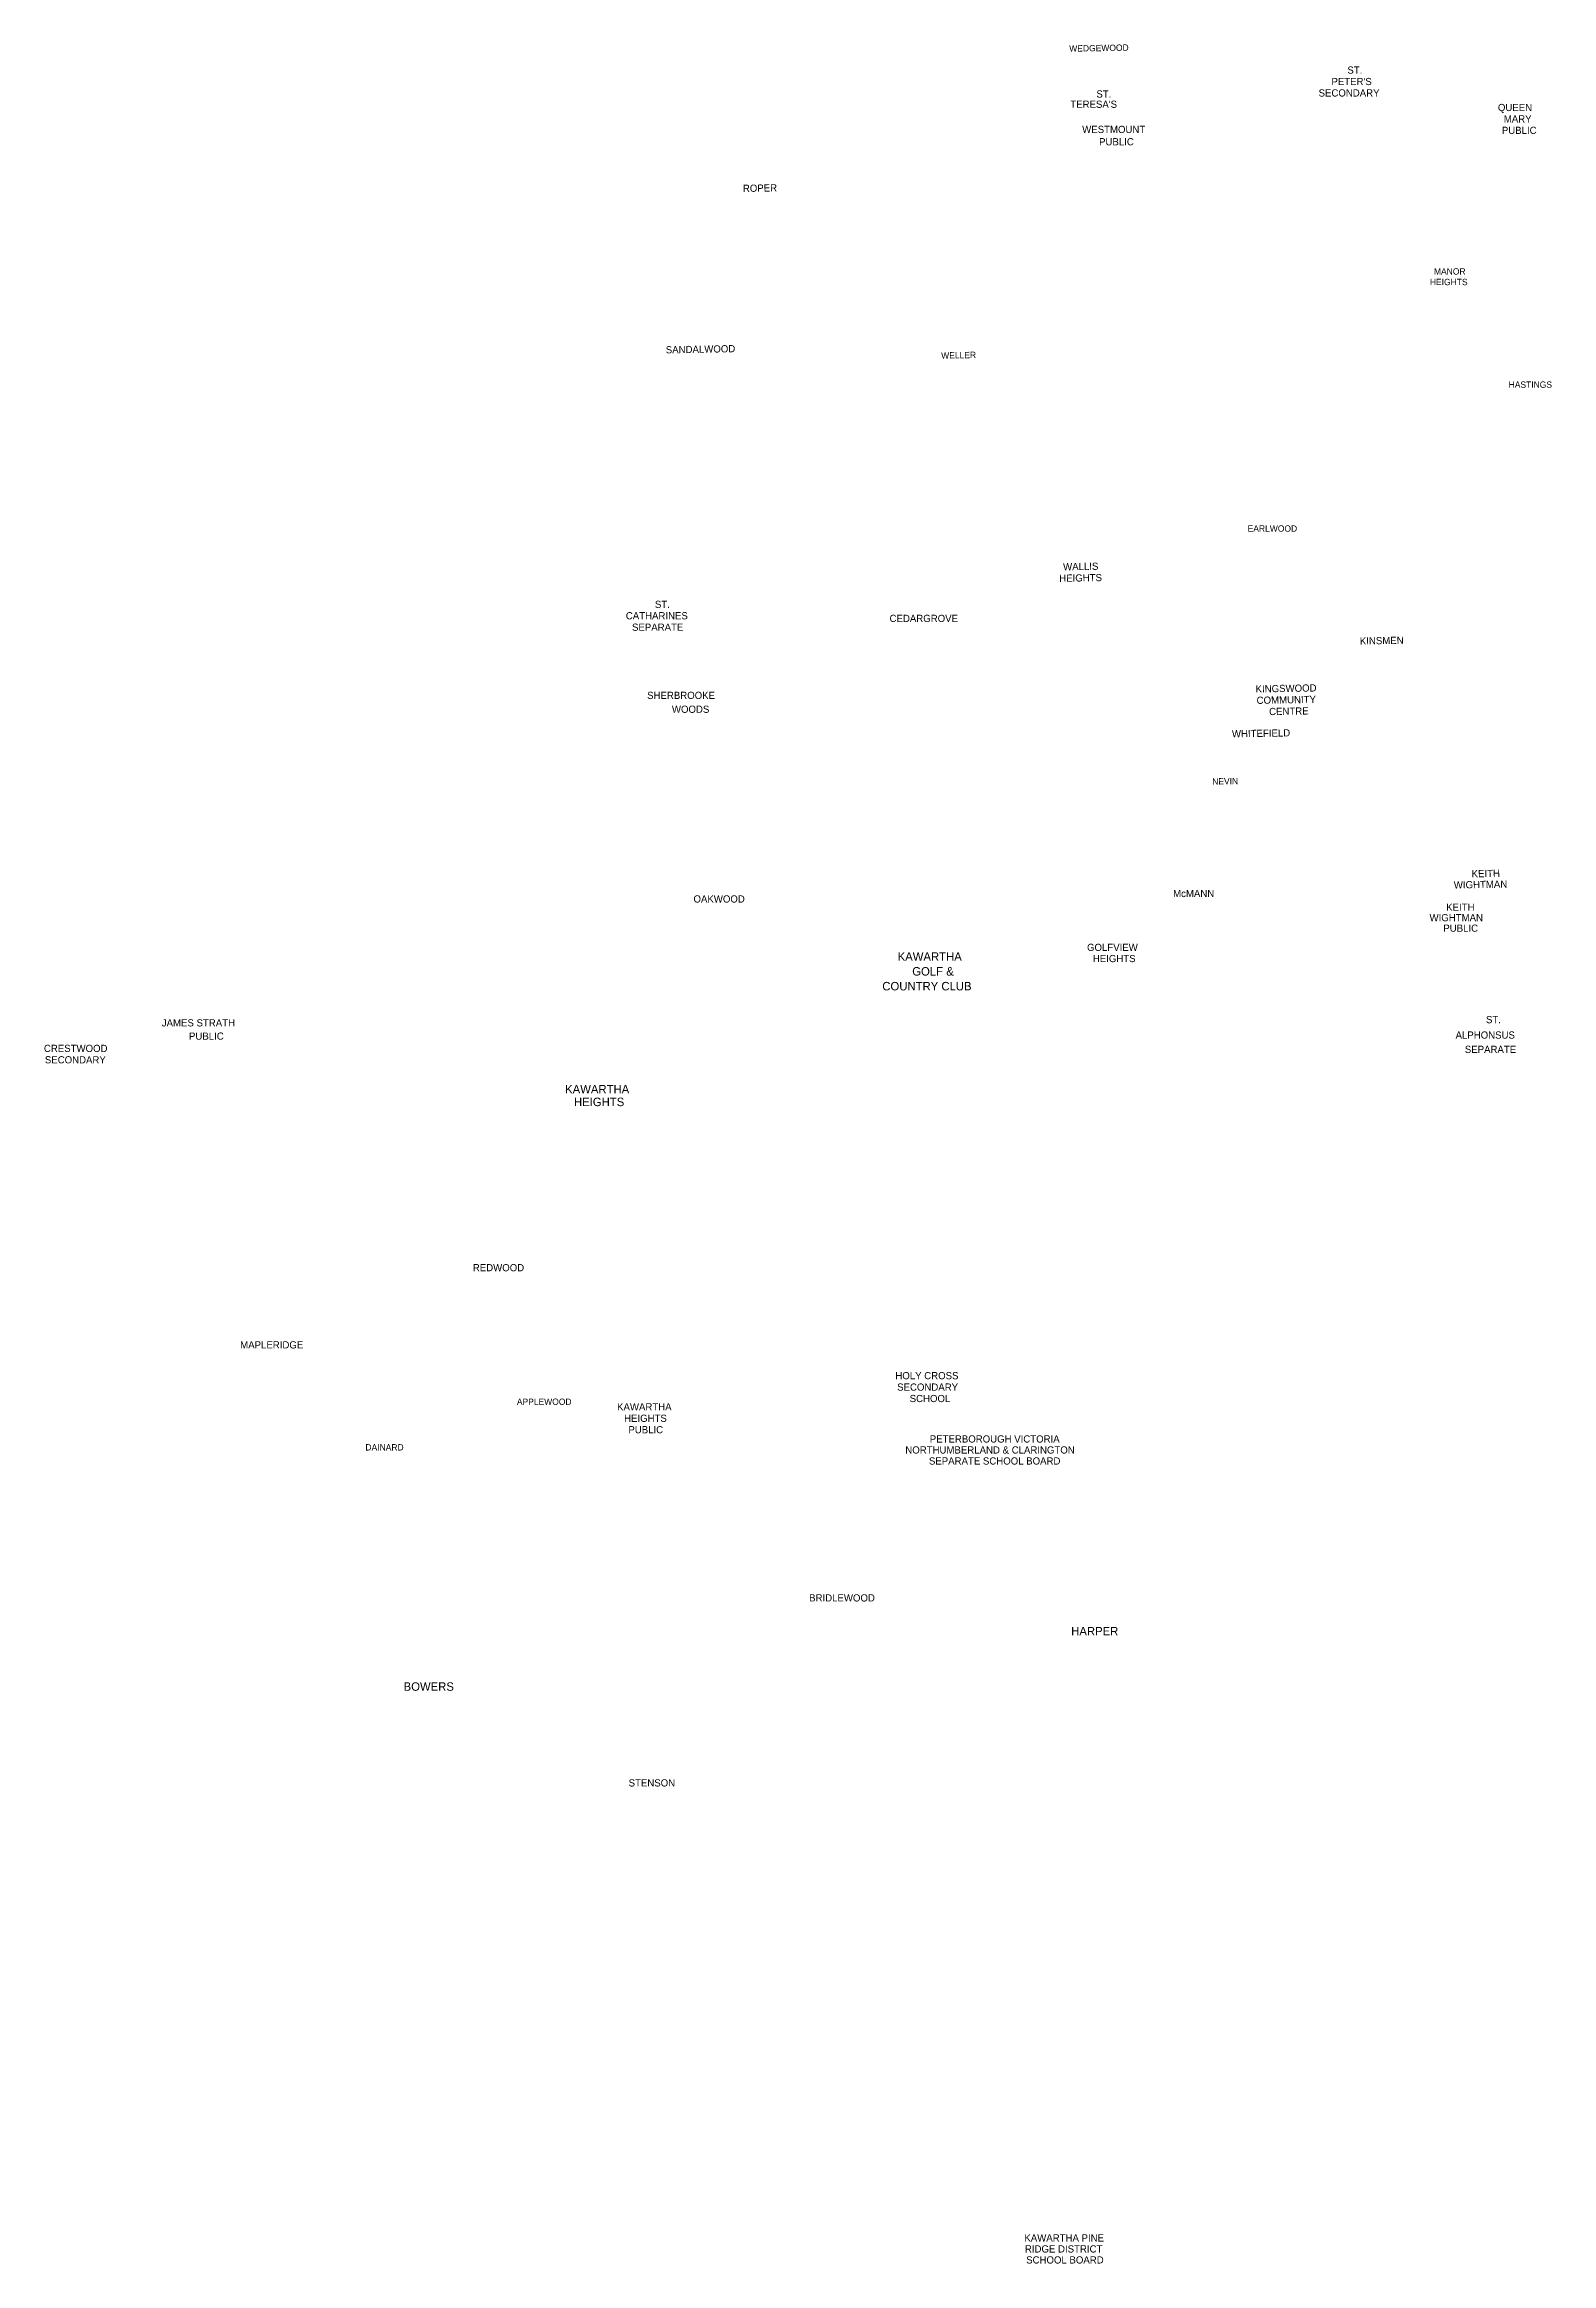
# Model space of a CAD drawing. Extents: x 708724 to 716140, y 4903858 to 4914447.
# Drawn here: x 708724 to 712286, y 4903858 to 4909103 of the extents above; entities that cross this region are included whole.
import ezdxf

# ---------------------------------------------------------------- set-up
doc = ezdxf.new("R2010")
doc.units = 0
for name, color, linetype in [('Hstext-public', 7, 'Continuous'), ('Hstext-Sep', 7, 'Continuous'), ('text - golf', 7, 'Continuous'), ('text - park', 7, 'Continuous'), ('text-Sch public', 7, 'Continuous'), ('text-Sch Sep', 7, 'Continuous')]:
    doc.layers.add(name, color=color, linetype=linetype)

msp = doc.modelspace()

# ---------------------------------------------------------------- texts
at = {"layer": 'Hstext-public'}
for s, p in [('CRESTWOOD', (708723.3, 4906721.6)), ('SECONDARY', (708725.6, 4906694.6))]:
    msp.add_text(s, height=17, dxfattribs=at).set_placement(p)
at = {"layer": 'Hstext-Sep'}
for s, p in [('ST.', (711803.8, 4909033.6)), ('SECONDARY', (711735.8, 4908979.6)), ("PETER'S", (711766.1, 4909006.6)), ('HOLY CROSS', (710735.6, 4905948.1)), ('SECONDARY', (710739.8, 4905921.1)), ('SCHOOL', (710769.4, 4905894.1))]:
    msp.add_text(s, height=17, dxfattribs=at).set_placement(p)
at = {"layer": 'text - golf'}
for s, p in [('KAWARTHA', (710741, 4906937.1)), ('GOLF &', (710775.4, 4906902.1)), ('COUNTRY CLUB', (710704.7, 4906867.1))]:
    msp.add_text(s, height=20, dxfattribs=at).set_placement(p)
at = {"layer": 'text - park'}
for s, height, p in [('WEDGEWOOD', 15, (711146.7, 4909085.5)), ('ROPER', 17, (710375.3, 4908754)), ('SANDALWOOD', 17, (710193.1, 4908372.5)), ('WELLER', 15, (710844, 4908360.1)), ('HEIGHTS', 17, (711122.9, 4907832.6)), ('WALLIS', 17, (711132.1, 4907859.7)), ('KINSMEN', 17, (711833.4, 4907684.4)), ('KINGSWOOD', 17, (711587.1, 4907571.1)), ('COMMUNITY', 17, (711589.5, 4907544.1)), ('CENTRE', 17, (711618.9, 4907517.6)), ('WHITEFIELD', 17, (711531.1, 4907465)), ('NEVIN', 15, (711484.5, 4907353.4)), ('WIGHTMAN', 17, (712055.5, 4907107.8)), ('KEITH', 17, (712097.6, 4907134.2))]:
    msp.add_text(s, height=height, rotation=1, dxfattribs=at).set_placement(p)
for s, height, p in [('HEIGHTS', 15, (711998.8, 4908533.8)), ('MANOR', 15, (712008.5, 4908558.8)), ('HASTINGS', 15, (712184.9, 4908291.2)), ('EARLWOOD', 15, (711568.1, 4907951.1)), ('CEDARGROVE', 17, (710721.9, 4907737.8)), ('SHERBROOKE', 17, (710148.9, 4907555.9)), ('WOODS ', 17, (710207.5, 4907523.1)), ('OAKWOOD', 17, (710258.5, 4907074.7)), ('McMANN', 17, (711392, 4907087.6)), ('GOLFVIEW', 17, (711188.5, 4906960.3)), ('HEIGHTS', 17, (711202.3, 4906933.9)), ('KAWARTHA', 20, (709955.1, 4906623.6)), ('HEIGHTS', 20, (709976, 4906593.6)), ('REDWOOD', 17, (709737, 4906203.3)), ('MAPLERIDGE', 17, (709187.2, 4906020.9)), ('APPLEWOOD', 15, (709841, 4905887.5)), ('DAINARD', 15, (709483.2, 4905779.7)), ('BRIDLEWOOD', 17, (710531.8, 4905422.9)), ('HARPER', 20, (711151.1, 4905342.8)), ('BOWERS', 20, (709573.4, 4905211.9)), ('STENSON', 17, (710105.2, 4904985.7))]:
    msp.add_text(s, height=height, dxfattribs=at).set_placement(p)
at = {"layer": 'text-Sch public'}
for s, p in [('QUEEN', (712159.6, 4908945.2)), ('WESTMOUNT', (711177.1, 4908893.4)), ('        PUBLIC', (712118.3, 4908891.2)), ('    MARY', (712148.2, 4908918.2)), ('PUBLIC', (711217, 4908864.3)), ('KEITH', (712037.4, 4907055.2)), ('WIGHTMAN', (711998, 4907030.5)), ('PUBLIC', (712030.6, 4907005.7)), ('JAMES STRATH', (709001.9, 4906781.9)), ('PUBLIC', (709066.2, 4906750.6)), ('KAWARTHA', (710077.9, 4905874.4)), ('HEIGHTS', (710094.4, 4905847.4)), ('PUBLIC', (710104.6, 4905820.4)), ('KAWARTHA PINE', (711040.5, 4903910.3)), ('RIDGE DISTRICT', (711041.7, 4903884.3)), ('SCHOOL BOARD', (711044.7, 4903858.3))]:
    msp.add_text(s, height=17, dxfattribs=at).set_placement(p)
at = {"layer": 'text-Sch Sep'}
for s, p in [('ST.', (711210.7, 4908977.1)), ("TERESA'S", (711149, 4908952.9)), ('ST.', (710167.3, 4907771)), ('CATHARINES', (710098.6, 4907744)), ('SEPARATE', (710113.2, 4907717)), ('ST.', (712131.4, 4906789.6)), ('ALPHONSUS', (712059.5, 4906753.1)), ('SEPARATE', (712081.4, 4906719.3)), ('PETERBOROUGH VICTORIA', (710816.9, 4905798.5)), ('NORTHUMBERLAND & CLARINGTON', (710759.1, 4905772.5)), ('SEPARATE SCHOOL BOARD', (710814.9, 4905746.5))]:
    msp.add_text(s, height=17, dxfattribs=at).set_placement(p)

doc.saveas('drawing.dxf')
